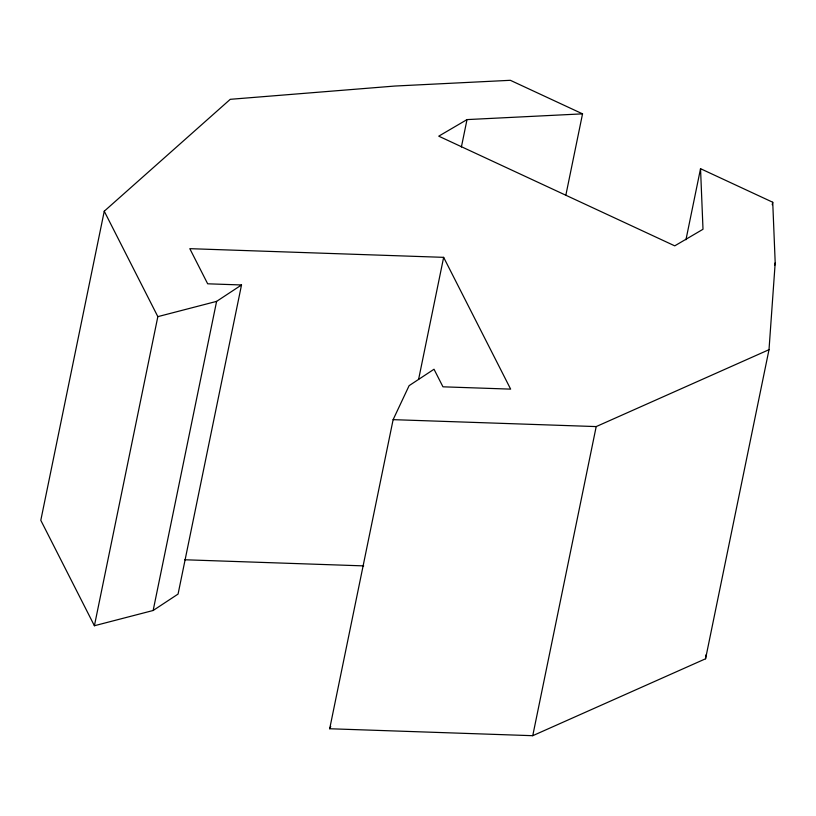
<?xml version="1.0" encoding="UTF-8"?>
<svg xmlns="http://www.w3.org/2000/svg" width="816" height="816" viewBox="0 0 816 816"><rect width="100%" height="100%" fill="white"/><g stroke="black" fill="none" stroke-linecap="round" stroke-linejoin="round"><path stroke-width="1.22" d="M565.916 194.871L582.542 113.852L510.347 80.305L394.822 86.047L230.265 99.317L104.254 211.211L40.8 520.312L94.401 625.739L153.153 610.49L178.072 594.068L241.516 284.968L207.672 283.805L189.812 248.666L443.649 257.346L510.643 389.13L442.955 386.815L434.02 369.24L409.112 385.662L393.128 419.648L329.684 728.749L532.746 735.695L705.554 658.787L705.83 655.013M705.554 658.787L769.009 349.687L775.2 262.813L772.732 202.246L700.536 168.688L685.96 239.741M94.401 625.739L157.845 316.639L104.254 211.211M153.153 610.49L216.607 301.379L241.516 284.968M461.387 147.013L467.017 119.595L582.542 113.852M418.577 379.491L443.649 257.346M532.746 735.695L596.2 426.584L769.009 349.687M772.222 204.734L772.732 202.246M774.69 265.312L775.2 262.813M329.684 728.749L330.745 726.485M467.017 119.595L438.743 136.17L674.74 245.851L703.004 229.265L700.536 168.688M157.845 316.639L216.607 301.379M393.128 419.648L596.2 426.584M184.742 559.766L363.691 565.886"/></g></svg>
